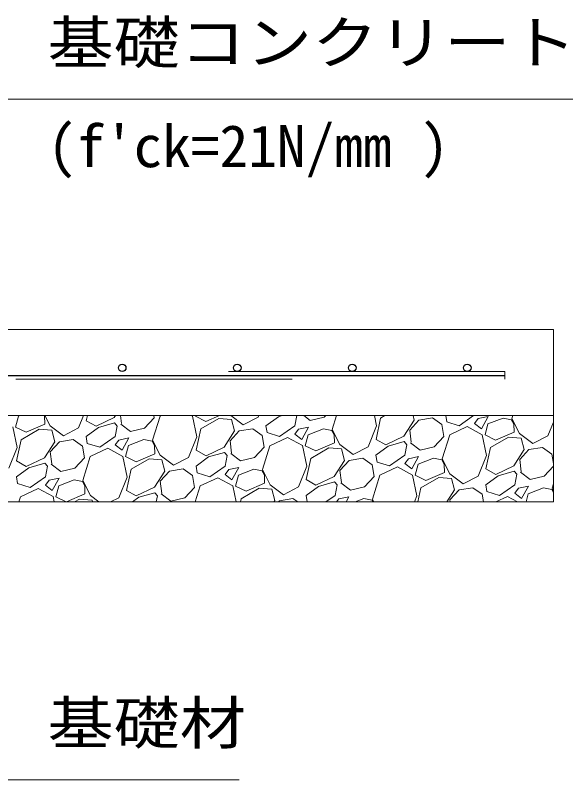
# Model space of a CAD drawing. Units: millimetres at full size; details may follow other scales. Extents: x -112800 to -79200, y 0 to 23760.
# Drawn here: x -97186 to -96217, y 4292 to 5621 of the extents above; entities that cross this region are included whole.
import ezdxf
from ezdxf.enums import TextEntityAlignment as Align

# ---------------------------------------------------------------- set-up
doc = ezdxf.new("R2010")
doc.units = ezdxf.units.MM
doc.header["$LTSCALE"] = 80.0044
doc.linetypes.add('DASHED_SPACED', pattern=[12, 6, -6])
for name, color, linetype, lineweight in [('0_2', 4, 'Continuous', 13), ('Defpoints_5', 4, 'Continuous', 13), ('寸法', 6, 'Continuous', 13), ('鉄筋', 1, 'Continuous', 30), ('ﾊｯﾁﾝｸﾞ', 4, 'Continuous', 9)]:
    doc.layers.add(name, color=color, linetype=linetype, lineweight=lineweight)
doc.styles.add('ＭＳ ゴシック', font='')
doc.styles.get('ＭＳ ゴシック').set_extended_font_data('MS Gothic')

msp = doc.modelspace()

# ---------------------------------------------------------------- linework, layer by layer
at = {"layer": '0_2', "color": 7}
for points in [[(-100150, 5075), (-96250, 5075), (-96250, 4925), (-100150, 4925)], [(-100150, 4925), (-96250, 4925), (-96250, 4775), (-100150, 4775)]]:
    msp.add_lwpolyline(points, close=True, dxfattribs=at)
at = {"layer": 'Defpoints_5', "color": 7, "linetype": 'DASHED_SPACED'}
msp.add_lwpolyline([(-100065, 4988.5), (-96335, 4988.5), (-96335, 5001.5), (-100065, 5001.5)], close=True, dxfattribs=at)
at = {"layer": '寸法'}
for points in [[(-97450, 5075), (-97414.22, 5146.55), (-97250, 5475), (-96216.67, 5475)], [(-97450, 4775), (-97419.39, 4701.09), (-97250, 4292), (-96796.67, 4292)]]:
    msp.add_lwpolyline(points, dxfattribs=at)
at = {"layer": '鉄筋'}
msp.add_line((-100065, 4995), (-96335, 4995), dxfattribs=at)
for centre in [(-97000, 5008), (-96800, 5008), (-96600, 5008), (-96400, 5008)]:
    msp.add_circle(centre, 6.5, dxfattribs=at)
at = {"layer": 'ﾊｯﾁﾝｸﾞ'}
for p, q in [((-97180.23, 4924.2), (-97185.36, 4905.07)), ((-97178.19, 4925), (-97180.23, 4924.2)), ((-97135.08, 4924.4), (-97135.43, 4925)), ((-97134.85, 4909.98), (-97135.08, 4924.4)), ((-97134.35, 4925), (-97125.28, 4907.42)), ((-97076.12, 4903.47), (-97067.29, 4925)), ((-97062.46, 4916.21), (-97060.6, 4925)), ((-97013.86, 4921.64), (-97045.57, 4906.56)), ((-97011.73, 4925), (-97013.86, 4921.64)), ((-97001.31, 4911.1), (-97002.97, 4925)), ((-96961.34, 4903.46), (-96944.23, 4921.43)), ((-96934.34, 4923.9), (-96947.53, 4882.34)), ((-96944.23, 4921.43), (-96944.88, 4925)), ((-96932.01, 4925), (-96934.34, 4923.9)), ((-96877.91, 4924.15), (-96879.46, 4925)), ((-96870.11, 4888.24), (-96877.91, 4924.15)), ((-96872.55, 4925), (-96872.87, 4923.83)), ((-96872.87, 4923.83), (-96854.77, 4914.88)), ((-96863.39, 4901.82), (-96831.87, 4920.02)), ((-96854.77, 4914.88), (-96831.11, 4925)), ((-96831.87, 4920.02), (-96809.81, 4918.2)), ((-96811.24, 4925), (-96789.8, 4908.74)), ((-96809.81, 4918.2), (-96804.86, 4898.43)), ((-96789.8, 4908.74), (-96763.64, 4922.23)), ((-96763.64, 4922.23), (-96762.5, 4925)), ((-96728.56, 4923.08), (-96750.2, 4907.36)), ((-96721.85, 4925), (-96728.56, 4923.08)), ((-96696.24, 4925), (-96700.01, 4907.23)), ((-96684.48, 4925), (-96672.96, 4916.38)), ((-96672.96, 4916.38), (-96648.85, 4922.22)), ((-96648.85, 4922.22), (-96646.21, 4925)), ((-96627.46, 4925), (-96635.04, 4901.1)), ((-96557.62, 4907), (-96561.53, 4925)), ((-96558.73, 4883.72), (-96550.91, 4920.57)), ((-96550.91, 4920.57), (-96543.24, 4925)), ((-96494.33, 4925), (-96492.37, 4917.19)), ((-96484.21, 4917.05), (-96460.61, 4920.97)), ((-96460.61, 4920.97), (-96444.24, 4909.41)), ((-96435.75, 4914.31), (-96437.53, 4925)), ((-96388.94, 4925), (-96414.01, 4907.46)), ((-96380.9, 4920.11), (-96387.29, 4911.58)), ((-96363.55, 4923.66), (-96380.9, 4920.11)), ((-96375.44, 4902.25), (-96363.55, 4923.66)), ((-96337.67, 4920.83), (-96364.01, 4910.47)), ((-96323.07, 4917.94), (-96337.67, 4920.83)), ((-96318.87, 4910.67), (-96323.07, 4917.94)), ((-96320.92, 4925), (-96322.55, 4919.85)), ((-96322.55, 4919.85), (-96309.07, 4893.69)), ((-97182.59, 4869.49), (-97190.39, 4905.4)), ((-97185.36, 4905.07), (-97167.26, 4896.12)), ((-97167.26, 4896.12), (-97134.85, 4909.98)), ((-97125.28, 4907.42), (-97102.28, 4889.99)), ((-97041.05, 4904.32), (-97062.69, 4888.6)), ((-97045.57, 4906.56), (-97062.46, 4916.21)), ((-97013.3, 4912.26), (-97041.05, 4904.32)), ((-97008.59, 4906.9), (-97013.3, 4912.26)), ((-97008.59, 4906.9), (-97012.5, 4888.48)), ((-97002.53, 4910.4), (-96985.45, 4897.63)), ((-96748.24, 4895.56), (-96750.2, 4907.36)), ((-96700.01, 4907.23), (-96726.5, 4888.71)), ((-96676.04, 4904.91), (-96693.39, 4901.36)), ((-96687.93, 4883.5), (-96676.04, 4904.91)), ((-96572.39, 4870.99), (-96557.62, 4907)), ((-96492.37, 4917.19), (-96510.13, 4889.15)), ((-96500.11, 4899.79), (-96484.21, 4917.05)), ((-96440.5, 4888.94), (-96444.24, 4909.41)), ((-96414.01, 4907.46), (-96435.75, 4914.31)), ((-96400.11, 4905.79), (-96430.61, 4891.41)), ((-96374.18, 4891.67), (-96400.11, 4905.79)), ((-96387.29, 4911.58), (-96375.44, 4902.25)), ((-96364.01, 4910.47), (-96369.14, 4891.34)), ((-96318.63, 4896.25), (-96318.87, 4910.67)), ((-96259.91, 4889.74), (-96250, 4913.89)), ((-97175.88, 4883.06), (-97144.36, 4901.26)), ((-97144.36, 4901.26), (-97122.3, 4899.45)), ((-97122.3, 4899.45), (-97117.35, 4879.67)), ((-97102.28, 4889.99), (-97076.12, 4903.47)), ((-96985.45, 4897.63), (-96961.34, 4903.46)), ((-96871.22, 4864.97), (-96863.39, 4901.82)), ((-96804.86, 4898.43), (-96822.62, 4870.39)), ((-96812.6, 4881.03), (-96796.7, 4898.29)), ((-96796.7, 4898.29), (-96773.1, 4902.22)), ((-96773.1, 4902.22), (-96756.72, 4890.66)), ((-96726.5, 4888.71), (-96748.24, 4895.56)), ((-96693.39, 4901.36), (-96699.78, 4892.82)), ((-96699.78, 4892.82), (-96687.93, 4883.5)), ((-96676.5, 4891.71), (-96681.63, 4872.58)), ((-96650.15, 4902.07), (-96676.5, 4891.71)), ((-96635.55, 4899.18), (-96650.15, 4902.07)), ((-96631.35, 4891.91), (-96635.55, 4899.18)), ((-96635.04, 4901.1), (-96621.55, 4874.94)), ((-96631.11, 4877.5), (-96631.35, 4891.91)), ((-96497.58, 4878.61), (-96500.11, 4899.79)), ((-96430.61, 4891.41), (-96443.8, 4849.85)), ((-96366.38, 4855.75), (-96374.18, 4891.67)), ((-96369.14, 4891.34), (-96351.04, 4882.39)), ((-96351.04, 4882.39), (-96318.63, 4896.25)), ((-96309.07, 4893.69), (-96286.07, 4876.26)), ((-97183.7, 4846.21), (-97175.88, 4883.06)), ((-97117.35, 4879.67), (-97135.11, 4851.64)), ((-97125.08, 4862.27), (-97109.18, 4879.54)), ((-97109.18, 4879.54), (-97085.58, 4883.46)), ((-97085.58, 4883.46), (-97069.21, 4871.9)), ((-97060.72, 4876.8), (-97062.69, 4888.6)), ((-97012.5, 4888.48), (-97038.99, 4869.95)), ((-97005.88, 4882.6), (-97012.26, 4874.06)), ((-96988.53, 4886.15), (-97005.88, 4882.6)), ((-97000.41, 4864.74), (-96988.53, 4886.15)), ((-96962.64, 4883.31), (-96988.99, 4872.95)), ((-96948.04, 4880.43), (-96962.64, 4883.31)), ((-96943.84, 4873.15), (-96948.04, 4880.43)), ((-96947.53, 4882.34), (-96934.04, 4856.18)), ((-96884.88, 4852.23), (-96870.11, 4888.24)), ((-96810.07, 4859.86), (-96812.6, 4881.03)), ((-96752.98, 4870.18), (-96756.72, 4890.66)), ((-96712.6, 4887.03), (-96743.1, 4872.66)), ((-96686.66, 4872.91), (-96712.6, 4887.03)), ((-96663.53, 4863.63), (-96631.11, 4877.5)), ((-96541.84, 4874.07), (-96558.73, 4883.72)), ((-96510.13, 4889.15), (-96541.84, 4874.07)), ((-96509.57, 4879.78), (-96537.32, 4871.84)), ((-96504.86, 4874.41), (-96509.57, 4879.78)), ((-96498.8, 4877.91), (-96481.72, 4865.14)), ((-96457.61, 4870.98), (-96440.5, 4888.94)), ((-96359.66, 4869.33), (-96328.14, 4887.53)), ((-96328.14, 4887.53), (-96306.08, 4885.72)), ((-96306.08, 4885.72), (-96301.13, 4865.94)), ((-96286.07, 4876.26), (-96259.91, 4889.74)), ((-97197.37, 4833.47), (-97182.59, 4869.49)), ((-97065.47, 4851.43), (-97069.21, 4871.9)), ((-97038.99, 4869.95), (-97060.72, 4876.8)), ((-97025.09, 4868.28), (-97055.59, 4853.9)), ((-96999.15, 4854.15), (-97025.09, 4868.28)), ((-97012.26, 4874.06), (-97000.41, 4864.74)), ((-96988.99, 4872.95), (-96994.11, 4853.83)), ((-96943.6, 4858.74), (-96943.84, 4873.15)), ((-96854.33, 4855.32), (-96871.22, 4864.97)), ((-96822.62, 4870.39), (-96854.33, 4855.32)), ((-96770.1, 4852.22), (-96752.98, 4870.18)), ((-96743.1, 4872.66), (-96756.28, 4831.1)), ((-96678.86, 4837), (-96686.66, 4872.91)), ((-96681.63, 4872.58), (-96663.53, 4863.64)), ((-96672.15, 4850.57), (-96640.63, 4868.77)), ((-96640.63, 4868.77), (-96618.57, 4866.96)), ((-96621.55, 4874.94), (-96598.55, 4857.5)), ((-96618.57, 4866.96), (-96613.61, 4847.19)), ((-96598.55, 4857.5), (-96572.39, 4870.99)), ((-96537.32, 4871.84), (-96558.95, 4856.11)), ((-96504.86, 4874.41), (-96508.77, 4855.99)), ((-96481.72, 4865.14), (-96457.61, 4870.98)), ((-96367.49, 4832.48), (-96359.66, 4869.33)), ((-96301.13, 4865.94), (-96318.89, 4837.91)), ((-96308.86, 4848.54), (-96292.97, 4865.81)), ((-96292.97, 4865.81), (-96269.37, 4869.73)), ((-96269.37, 4869.73), (-96252.99, 4858.17)), ((-97135.11, 4851.64), (-97166.82, 4836.56)), ((-97122.56, 4841.1), (-97125.08, 4862.27)), ((-97082.58, 4833.46), (-97065.47, 4851.43)), ((-97055.59, 4853.9), (-97068.77, 4812.34)), ((-96991.35, 4818.24), (-96999.15, 4854.15)), ((-96994.11, 4853.83), (-96976.01, 4844.88)), ((-96976.01, 4844.88), (-96943.6, 4858.74)), ((-96934.04, 4856.18), (-96911.04, 4838.74)), ((-96911.04, 4838.74), (-96884.88, 4852.23)), ((-96849.81, 4853.08), (-96871.44, 4837.36)), ((-96822.06, 4861.02), (-96849.81, 4853.08)), ((-96817.34, 4855.66), (-96822.06, 4861.02)), ((-96817.34, 4855.66), (-96821.26, 4837.23)), ((-96811.28, 4859.16), (-96794.21, 4846.38)), ((-96794.21, 4846.38), (-96770.1, 4852.22)), ((-96605.45, 4847.05), (-96581.85, 4850.97)), ((-96581.85, 4850.97), (-96565.48, 4839.41)), ((-96556.99, 4844.31), (-96558.95, 4856.11)), ((-96508.77, 4855.99), (-96535.26, 4837.46)), ((-96484.8, 4853.66), (-96502.14, 4850.11)), ((-96496.68, 4832.25), (-96484.8, 4853.66)), ((-96458.91, 4850.83), (-96485.26, 4840.47)), ((-96444.31, 4847.94), (-96458.91, 4850.83)), ((-96381.15, 4819.74), (-96366.38, 4855.75)), ((-96250, 4841.78), (-96252.99, 4858.17)), ((-97166.82, 4836.56), (-97183.7, 4846.21)), ((-97134.54, 4842.26), (-97162.29, 4834.32)), ((-97129.83, 4836.9), (-97134.54, 4842.26)), ((-97123.77, 4840.4), (-97106.69, 4827.63)), ((-96984.64, 4831.82), (-96953.11, 4850.02)), ((-96953.11, 4850.02), (-96931.05, 4848.2)), ((-96931.05, 4848.2), (-96926.1, 4828.43)), ((-96679.97, 4813.72), (-96672.15, 4850.57)), ((-96613.62, 4847.19), (-96631.38, 4819.15)), ((-96621.35, 4829.79), (-96605.45, 4847.05)), ((-96561.74, 4818.94), (-96565.48, 4839.41)), ((-96535.26, 4837.46), (-96556.99, 4844.31)), ((-96502.14, 4850.11), (-96508.53, 4841.58)), ((-96508.53, 4841.58), (-96496.68, 4832.25)), ((-96485.26, 4840.47), (-96490.38, 4821.34)), ((-96440.11, 4840.67), (-96444.31, 4847.94)), ((-96443.8, 4849.85), (-96430.31, 4823.69)), ((-96439.87, 4826.25), (-96440.11, 4840.67)), ((-96318.89, 4837.91), (-96350.6, 4822.83)), ((-96306.34, 4827.37), (-96308.86, 4848.54)), ((-97162.29, 4834.32), (-97183.93, 4818.6)), ((-97129.83, 4836.9), (-97133.74, 4818.48)), ((-97106.69, 4827.63), (-97082.58, 4833.46)), ((-96992.46, 4794.97), (-96984.64, 4831.82)), ((-96926.1, 4828.43), (-96943.86, 4800.39)), ((-96933.84, 4811.03), (-96917.94, 4828.29)), ((-96917.94, 4828.29), (-96894.34, 4832.22)), ((-96894.34, 4832.22), (-96877.97, 4820.66)), ((-96869.48, 4825.56), (-96871.44, 4837.36)), ((-96847.74, 4818.71), (-96869.48, 4825.56)), ((-96821.26, 4837.23), (-96847.74, 4818.71)), ((-96814.63, 4831.36), (-96821.02, 4822.82)), ((-96797.28, 4834.91), (-96814.63, 4831.36)), ((-96809.17, 4813.5), (-96797.28, 4834.91)), ((-96771.4, 4832.07), (-96797.74, 4821.71)), ((-96756.8, 4829.18), (-96771.4, 4832.07)), ((-96752.6, 4821.91), (-96756.8, 4829.18)), ((-96756.28, 4831.1), (-96742.8, 4804.94)), ((-96693.64, 4800.99), (-96678.86, 4837)), ((-96618.83, 4808.61), (-96621.35, 4829.79)), ((-96521.36, 4835.79), (-96551.85, 4821.41)), ((-96495.42, 4821.67), (-96521.36, 4835.79)), ((-96472.28, 4812.39), (-96439.87, 4826.25)), ((-96350.6, 4822.83), (-96367.49, 4832.48)), ((-96318.33, 4828.53), (-96346.07, 4820.59)), ((-96313.61, 4823.17), (-96318.33, 4828.53)), ((-96307.55, 4826.67), (-96290.48, 4813.9)), ((-96266.37, 4819.73), (-96250, 4836.91)), ((-97181.97, 4806.8), (-97183.93, 4818.6)), ((-97133.74, 4818.48), (-97160.23, 4799.95)), ((-97127.12, 4812.6), (-97133.51, 4804.06)), ((-97109.77, 4816.15), (-97127.12, 4812.6)), ((-97121.66, 4794.74), (-97109.77, 4816.15)), ((-97083.88, 4813.31), (-97110.23, 4802.95)), ((-97069.28, 4810.43), (-97083.88, 4813.31)), ((-97068.77, 4812.34), (-97055.28, 4786.18)), ((-97006.12, 4782.23), (-96991.35, 4818.24)), ((-96931.31, 4789.86), (-96933.84, 4811.03)), ((-96874.23, 4800.18), (-96877.97, 4820.66)), ((-96833.84, 4817.03), (-96864.34, 4802.66)), ((-96807.91, 4802.91), (-96833.84, 4817.03)), ((-96821.02, 4822.82), (-96809.17, 4813.5)), ((-96797.74, 4821.71), (-96802.87, 4802.58)), ((-96752.36, 4807.5), (-96752.6, 4821.91)), ((-96663.09, 4804.07), (-96679.97, 4813.72)), ((-96631.38, 4819.15), (-96663.09, 4804.07)), ((-96578.85, 4800.98), (-96561.74, 4818.94)), ((-96551.85, 4821.41), (-96565.04, 4779.85)), ((-96487.62, 4785.75), (-96495.42, 4821.67)), ((-96490.38, 4821.34), (-96472.28, 4812.39)), ((-96480.91, 4799.33), (-96449.38, 4817.53)), ((-96449.38, 4817.53), (-96427.32, 4815.72)), ((-96430.31, 4823.69), (-96407.31, 4806.26)), ((-96427.32, 4815.72), (-96422.37, 4795.94)), ((-96407.31, 4806.26), (-96381.15, 4819.74)), ((-96346.08, 4820.59), (-96367.71, 4804.87)), ((-96313.61, 4823.17), (-96317.53, 4804.75)), ((-96290.48, 4813.9), (-96266.37, 4819.73)), ((-97160.23, 4799.95), (-97181.97, 4806.8)), ((-97146.33, 4798.28), (-97176.83, 4783.9)), ((-97120.39, 4784.15), (-97146.33, 4798.28)), ((-97133.51, 4804.06), (-97121.66, 4794.74)), ((-97110.23, 4802.95), (-97115.36, 4783.83)), ((-97065.08, 4803.15), (-97069.28, 4810.43)), ((-97064.85, 4788.74), (-97065.08, 4803.15)), ((-96943.86, 4800.39), (-96975.57, 4785.32)), ((-96891.34, 4782.22), (-96874.23, 4800.18)), ((-96864.34, 4802.66), (-96873.12, 4775)), ((-96801.84, 4775), (-96807.91, 4802.91)), ((-96802.87, 4802.58), (-96784.77, 4793.64)), ((-96793.39, 4780.57), (-96761.87, 4798.77)), ((-96784.77, 4793.63), (-96752.36, 4807.5)), ((-96761.87, 4798.77), (-96739.81, 4796.96)), ((-96742.8, 4804.94), (-96719.8, 4787.5)), ((-96719.8, 4787.5), (-96693.64, 4800.99)), ((-96658.56, 4801.84), (-96680.2, 4786.11)), ((-96630.81, 4809.78), (-96658.56, 4801.84)), ((-96626.1, 4804.41), (-96630.81, 4809.78)), ((-96626.1, 4804.41), (-96630.01, 4785.99)), ((-96620.04, 4807.91), (-96602.96, 4795.14)), ((-96602.96, 4795.14), (-96578.85, 4800.98)), ((-96486.07, 4775), (-96480.91, 4799.33)), ((-96414.21, 4795.81), (-96390.61, 4799.73)), ((-96390.61, 4799.73), (-96374.24, 4788.17)), ((-96365.75, 4793.07), (-96367.71, 4804.87)), ((-96317.53, 4804.75), (-96344.01, 4786.22)), ((-96310.9, 4798.87), (-96317.29, 4790.33)), ((-96293.55, 4802.42), (-96310.9, 4798.87)), ((-96305.44, 4781.01), (-96293.55, 4802.42)), ((-96267.67, 4799.58), (-96294.01, 4789.22)), ((-96253.07, 4796.7), (-96267.67, 4799.58)), ((-96250, 4806.66), (-96252.55, 4798.61)), ((-96252.55, 4798.61), (-96250, 4793.66)), ((-97096.97, 4775), (-97064.85, 4788.74)), ((-97055.28, 4786.18), (-97040.54, 4775)), ((-96975.57, 4785.32), (-96992.46, 4794.97)), ((-96943.3, 4791.02), (-96971.05, 4783.08)), ((-96938.59, 4785.66), (-96943.3, 4791.02)), ((-96938.59, 4785.66), (-96940.85, 4775)), ((-96932.53, 4789.16), (-96915.45, 4776.38)), ((-96739.81, 4796.96), (-96734.86, 4777.19)), ((-96678.35, 4775), (-96680.2, 4786.11)), ((-96630.01, 4785.99), (-96645.72, 4775)), ((-96492.03, 4775), (-96487.62, 4785.75)), ((-96422.37, 4795.94), (-96435.64, 4775)), ((-96430.11, 4778.54), (-96414.21, 4795.81)), ((-96371.83, 4775), (-96374.24, 4788.17)), ((-96344.01, 4786.22), (-96365.75, 4793.07)), ((-96330.11, 4784.55), (-96350.37, 4775)), ((-96312.58, 4775), (-96330.11, 4784.55)), ((-96317.29, 4790.33), (-96305.44, 4781.01)), ((-96294.01, 4789.22), (-96297.82, 4775)), ((-96250, 4791.39), (-96253.07, 4796.7)), ((-97176.83, 4783.9), (-97179.65, 4775)), ((-97118.41, 4775), (-97120.39, 4784.15)), ((-97115.36, 4783.83), (-97097.5, 4775)), ((-97083.05, 4775), (-97074.36, 4780.02)), ((-97074.36, 4780.02), (-97052.3, 4778.2)), ((-97052.3, 4778.2), (-97051.49, 4775)), ((-97020.15, 4775), (-97006.12, 4782.23)), ((-96971.05, 4783.08), (-96982.17, 4775)), ((-96915.45, 4776.38), (-96891.34, 4782.22)), ((-96794.58, 4775), (-96793.39, 4780.57)), ((-96734.86, 4777.19), (-96736.24, 4775)), ((-96728.58, 4775), (-96726.7, 4777.05)), ((-96726.7, 4777.05), (-96703.1, 4780.97)), ((-96703.1, 4780.97), (-96694.64, 4775)), ((-96623.39, 4780.11), (-96627.21, 4775)), ((-96606.04, 4783.66), (-96623.39, 4780.11)), ((-96610.85, 4775), (-96606.04, 4783.66)), ((-96580.15, 4780.83), (-96594.97, 4775)), ((-96565.55, 4777.94), (-96580.15, 4780.83)), ((-96563.85, 4775), (-96565.55, 4777.94)), ((-96565.04, 4779.85), (-96562.54, 4775)), ((-96429.69, 4775), (-96430.11, 4778.54))]:
    msp.add_line(p, q, dxfattribs=at)

# ---------------------------------------------------------------- texts
at = {"layer": '寸法', "style": 'ＭＳ ゴシック', "width": 1.15}
for s, p in [('基礎コンクリート', (-97130, 5515)), ('基礎材', (-97130, 4332))]:
    msp.add_text(s, height=73.31, dxfattribs=at).set_placement(p, align=Align.BOTTOM_LEFT)
at = {"layer": '寸法', "color": 3, "style": 'ＭＳ ゴシック'}
msp.add_text("(f'ck=21N/mm )", height=73.31, dxfattribs=at).set_placement((-97130, 5335), align=Align.BOTTOM_LEFT)

doc.saveas('drawing.dxf')
